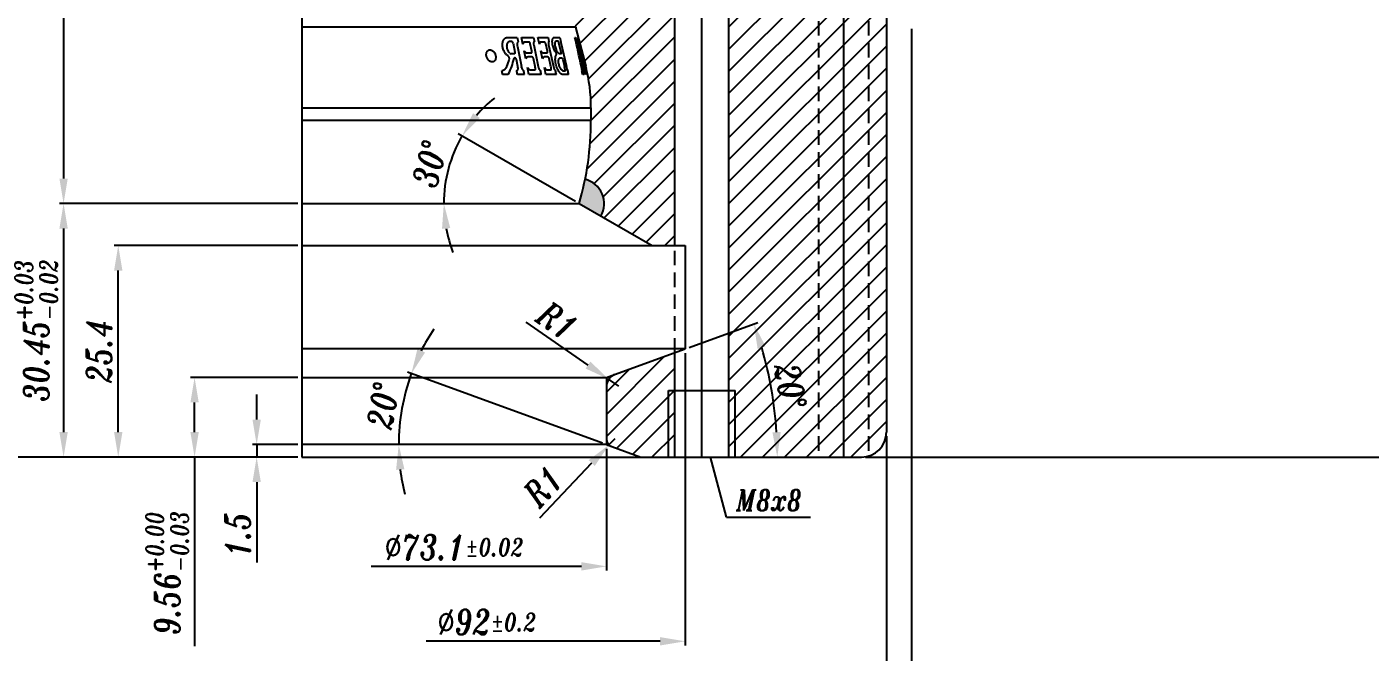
# Model space of a CAD drawing. Extents: x 5 to 829, y 5 to 582.
# Drawn here: x 85.8 to 247, y 202.1 to 277.2 of the extents above; entities that cross this region are included whole.
import ezdxf

# ---------------------------------------------------------------- set-up
doc = ezdxf.new("R2010")
doc.units = 0
doc.header["$LTSCALE"] = 7
doc.header["$MEASUREMENT"] = 0
doc.linetypes.add('CENTERX2', pattern=[20.32, 12.7, -2.54, 2.54, -2.54])
doc.linetypes.add('HIDDEN', pattern=[0.375, 0.25, -0.125])
doc.layers.get('DEFPOINTS').update_dxf_attribs({"linetype": 'CONTINUOUS', "lineweight": 15})
for name, color, linetype in [('CENTERLINE', 4, 'CENTERX2'), ('DETAIL', 3, 'CONTINUOUS'), ('DIMENSIONS', 2, 'CONTINUOUS'), ('HATCH', 3, 'CONTINUOUS'), ('HIDDEN', 3, 'HIDDEN')]:
    doc.layers.add(name, color=color, linetype=linetype)
doc.layers.add('OUTLINE', color=7, linetype='CONTINUOUS', lineweight=25)
doc.styles.add('ITALICT', font='ITALICT.shx', dxfattribs={"width": 0.8, "height": 3})
doc.dimstyles.get("Standard").update_dxf_attribs({"dimtxt": 3, "dimasz": 3, "dimexe": 0.5, "dimexo": 0.5, "dimgap": 0.8, "dimtad": 1, "dimdsep": 46, "dimtxsty": 'ITALICT', "dimcen": 0.09, "dimazin": 2, "dimtfac": 1, "dimtmove": 0, "dimatfit": 3, "dimfxl": 1, "dimtolj": 1, "dimtzin": 0, "dimarcsym": 0})
pattern_1 = [(45, (39.085, 223.1485), (-1.325825, 1.325825), [])]

# ---------------------------------------------------------------- blocks, each defined once
blk = doc.blocks.new('*D29')
at = {"layer": 'DEFPOINTS', "color": 0}
for p in [(113.77, 502.62), (90.22, 256.02), (118.81, 256.02)]:
    blk.add_point(p, dxfattribs=at)
at = {"layer": 'DIMENSIONS', "color": 0, "lineweight": -2}
for p, q in [((113.27, 502.62), (89.72, 502.62)), ((90.22, 499.62), (90.22, 259.02)), ((118.31, 256.02), (89.72, 256.02))]:
    blk.add_line(p, q, dxfattribs=at)
at = {"layer": 'DIMENSIONS', "color": 0}
for points in [[(90.72, 499.62), (89.72, 499.62), (90.22, 502.62)], [(89.72, 259.02), (90.72, 259.02), (90.22, 256.02)]]:
    blk.add_solid(points, dxfattribs=at)
at = {"layer": 'DIMENSIONS', "color": 0, "insert": (87.92, 379.32), "char_height": 3, "attachment_point": 5, "rotation": 90, "style": 'ITALICT'}
blk.add_mtext('\\A1;246.6{}{\\H0.71x;\\C3;%%p0.05}', dxfattribs=at)
blk = doc.blocks.new('*D30')
at = {"layer": 'DEFPOINTS', "color": 0}
for p in [(118.81, 256.02), (90.22, 225.57), (118.81, 225.57)]:
    blk.add_point(p, dxfattribs=at)
at = {"layer": 'DIMENSIONS', "color": 0, "lineweight": -2}
for p, q in [((118.31, 256.02), (89.72, 256.02)), ((90.22, 253.02), (90.22, 228.57)), ((118.31, 225.57), (89.72, 225.57))]:
    blk.add_line(p, q, dxfattribs=at)
at = {"layer": 'DIMENSIONS', "color": 0}
for points in [[(90.72, 253.02), (89.72, 253.02), (90.22, 256.02)], [(89.72, 228.57), (90.72, 228.57), (90.22, 225.57)]]:
    blk.add_solid(points, dxfattribs=at)
at = {"layer": 'DIMENSIONS', "color": 0, "insert": (86.94, 240.79), "char_height": 3, "attachment_point": 5, "rotation": 90, "style": 'ITALICT'}
blk.add_mtext('\\A1;30.45{}{\\H0.71x;\\C3;\\S+0.03^ -0.02;}', dxfattribs=at)
blk = doc.blocks.new('*D33')
at = {"layer": 'DEFPOINTS', "color": 0}
for p in [(118.81, 227.07), (113.39, 225.57), (118.81, 225.57)]:
    blk.add_point(p, dxfattribs=at)
at = {"layer": 'DIMENSIONS', "color": 0, "lineweight": -2}
for p, q in [((113.39, 230.07), (113.39, 233.07)), ((118.31, 227.07), (112.89, 227.07)), ((113.39, 227.07), (113.39, 225.57)), ((118.31, 225.57), (112.89, 225.57)), ((113.39, 222.57), (113.39, 212.93))]:
    blk.add_line(p, q, dxfattribs=at)
at = {"layer": 'DIMENSIONS', "color": 0}
for points in [[(112.89, 230.07), (113.89, 230.07), (113.39, 227.07)], [(113.89, 222.57), (112.89, 222.57), (113.39, 225.57)]]:
    blk.add_solid(points, dxfattribs=at)
at = {"layer": 'DIMENSIONS', "color": 0, "insert": (111.09, 216.25), "char_height": 3, "attachment_point": 5, "rotation": 90, "style": 'ITALICT'}
blk.add_mtext('\\A1;1.5', dxfattribs=at)
blk = doc.blocks.new('*D34')
at = {"layer": 'DEFPOINTS', "color": 0}
for p in [(105.94, 235.13), (118.81, 235.13), (118.81, 225.57)]:
    blk.add_point(p, dxfattribs=at)
at = {"layer": 'DIMENSIONS', "color": 0, "lineweight": -2}
for p, q in [((118.31, 235.13), (105.44, 235.13)), ((105.94, 228.57), (105.94, 232.13)), ((118.31, 225.57), (105.44, 225.57)), ((105.94, 225.57), (105.94, 202.85))]:
    blk.add_line(p, q, dxfattribs=at)
at = {"layer": 'DIMENSIONS', "color": 0}
for points in [[(106.44, 232.13), (105.44, 232.13), (105.94, 235.13)], [(105.44, 228.57), (106.44, 228.57), (105.94, 225.57)]]:
    blk.add_solid(points, dxfattribs=at)
at = {"layer": 'DIMENSIONS', "color": 0, "insert": (102.65, 211.64), "char_height": 3, "attachment_point": 5, "rotation": 90, "style": 'ITALICT'}
blk.add_mtext('\\A1;9.56{}{\\H0.71x;\\C3;\\S+0.00^ -0.03;}', dxfattribs=at)
blk = doc.blocks.new('*D35')
at = {"layer": 'DEFPOINTS', "color": 0}
for p in [(96.78, 250.97), (118.81, 250.97), (118.81, 225.57)]:
    blk.add_point(p, dxfattribs=at)
at = {"layer": 'DIMENSIONS', "color": 0, "lineweight": -2}
for p, q in [((118.31, 250.97), (96.28, 250.97)), ((96.78, 228.57), (96.78, 247.97)), ((118.31, 225.57), (96.28, 225.57))]:
    blk.add_line(p, q, dxfattribs=at)
at = {"layer": 'DIMENSIONS', "color": 0}
for points in [[(97.28, 247.97), (96.28, 247.97), (96.78, 250.97)], [(96.28, 228.57), (97.28, 228.57), (96.78, 225.57)]]:
    blk.add_solid(points, dxfattribs=at)
at = {"layer": 'DIMENSIONS', "color": 0, "insert": (94.48, 238.27), "char_height": 3, "attachment_point": 5, "rotation": 90, "style": 'ITALICT'}
blk.add_mtext('\\A1;25.4', dxfattribs=at)
blk = doc.blocks.new('*D43')
at = {"layer": 'DEFPOINTS', "color": 0}
for p in [(90.22, 502.62), (80.62, 225.57), (118.81, 225.57)]:
    blk.add_point(p, dxfattribs=at)
at = {"layer": 'DIMENSIONS', "color": 0, "lineweight": -2}
for p, q in [((89.72, 502.62), (80.12, 502.62)), ((80.62, 499.62), (80.62, 228.57)), ((118.31, 225.57), (80.12, 225.57))]:
    blk.add_line(p, q, dxfattribs=at)
at = {"layer": 'DIMENSIONS', "color": 0}
for points in [[(81.12, 499.62), (80.12, 499.62), (80.62, 502.62)], [(80.12, 228.57), (81.12, 228.57), (80.62, 225.57)]]:
    blk.add_solid(points, dxfattribs=at)
at = {"layer": 'DIMENSIONS', "color": 0, "insert": (77.33, 364.09), "char_height": 3, "attachment_point": 5, "rotation": 90, "style": 'ITALICT'}
blk.add_mtext('\\A1;277.05{}{\\H0.71x;\\C3;\\S+0.08^ -0.07;}', dxfattribs=at)
blk = doc.blocks.new('*D44')
at = {"layer": 'DEFPOINTS', "color": 0}
for p in [(155.62, 234.93), (156.86, 234.08)]:
    blk.add_point(p, dxfattribs=at)
at = {"layer": 'DIMENSIONS', "color": 0, "lineweight": -2}
for p, q in [((145.68, 241.76), (153.15, 236.63)), ((156.86, 234.08), (155.62, 234.93))]:
    blk.add_line(p, q, dxfattribs=at)
at = {"layer": 'DIMENSIONS', "color": 0}
blk.add_solid([(152.87, 236.21), (153.44, 237.04), (155.62, 234.93)], dxfattribs=at)
at = {"layer": 'DIMENSIONS', "color": 0, "insert": (149.48, 241.94), "char_height": 3, "attachment_point": 5, "rotation": 325.498, "style": 'ITALICT'}
blk.add_mtext('\\A1;R1', dxfattribs=at)
blk = doc.blocks.new('*D49')
at = {"layer": 'DEFPOINTS', "color": 0}
for p in [(164.81, 238.57), (118.81, 225.57), (118.81, 203.45)]:
    blk.add_point(p, dxfattribs=at)
at = {"layer": 'DIMENSIONS', "color": 0, "lineweight": -2}
for p, q in [((164.81, 238.07), (164.81, 202.95)), ((161.81, 203.45), (133.74, 203.45))]:
    blk.add_line(p, q, dxfattribs=at)
at = {"layer": 'DIMENSIONS', "color": 0}
blk.add_solid([(161.81, 202.95), (161.81, 203.95), (164.81, 203.45)], dxfattribs=at)
at = {"layer": 'DIMENSIONS', "color": 0, "insert": (141.03, 205.75), "char_height": 3, "attachment_point": 5, "style": 'ITALICT'}
blk.add_mtext('\\A1;%%c92{}{\\H0.71x;\\C3;%%p0.2}', dxfattribs=at)
blk = doc.blocks.new('*D50')
at = {"layer": 'DEFPOINTS', "color": 0}
for p in [(155.36, 227.07), (118.81, 225.57), (118.81, 212.45)]:
    blk.add_point(p, dxfattribs=at)
at = {"layer": 'DIMENSIONS', "color": 0, "lineweight": -2}
for p, q in [((155.36, 226.57), (155.36, 211.95)), ((152.36, 212.45), (127.12, 212.45))]:
    blk.add_line(p, q, dxfattribs=at)
at = {"layer": 'DIMENSIONS', "color": 0}
blk.add_solid([(152.36, 211.95), (152.36, 212.95), (155.36, 212.45)], dxfattribs=at)
at = {"layer": 'DIMENSIONS', "color": 0, "insert": (137.09, 214.75), "char_height": 3, "attachment_point": 5, "style": 'ITALICT'}
blk.add_mtext('\\A1;%%c73.1{}{\\H0.71x;\\C3;%%p0.02}', dxfattribs=at)
blk = doc.blocks.new('*D54')
at = {"layer": 'DEFPOINTS', "color": 0}
for p in [(188.96, 228.57), (118.81, 225.57), (118.81, 194.45)]:
    blk.add_point(p, dxfattribs=at)
at = {"layer": 'DIMENSIONS', "color": 0, "lineweight": -2}
for p, q in [((188.96, 228.07), (188.96, 193.95)), ((185.96, 194.45), (140.68, 194.45))]:
    blk.add_line(p, q, dxfattribs=at)
at = {"layer": 'DIMENSIONS', "color": 0}
blk.add_solid([(185.96, 193.95), (185.96, 194.95), (188.96, 194.45)], dxfattribs=at)
at = {"layer": 'DIMENSIONS', "color": 0, "insert": (153.89, 196.75), "char_height": 3, "attachment_point": 5, "style": 'ITALICT'}
blk.add_mtext('\\A1;140.3 RAVNO', dxfattribs=at)
blk = doc.blocks.new('*D55')
at = {"layer": 'DEFPOINTS', "color": 0}
for p in [(191.96, 277.52), (118.81, 225.57), (118.81, 185.45)]:
    blk.add_point(p, dxfattribs=at)
at = {"layer": 'DIMENSIONS', "color": 0, "lineweight": -2}
for p, q in [((191.96, 277.02), (191.96, 184.95)), ((188.96, 185.45), (142.18, 185.45))]:
    blk.add_line(p, q, dxfattribs=at)
at = {"layer": 'DIMENSIONS', "color": 0}
blk.add_solid([(188.96, 184.95), (188.96, 185.95), (191.96, 185.45)], dxfattribs=at)
at = {"layer": 'DIMENSIONS', "color": 0, "insert": (155.39, 187.75), "char_height": 3, "attachment_point": 5, "style": 'ITALICT'}
blk.add_mtext('\\A1;146.3 RAVNO', dxfattribs=at)
blk = doc.blocks.new('*D60')
at = {"layer": 'DEFPOINTS', "color": 0}
for p in [(131.11, 232.81), (118.81, 227.07), (155.36, 227.07), (155.36, 227.07), (159.48, 225.57)]:
    blk.add_point(p, dxfattribs=at)
at = {"layer": 'DIMENSIONS', "color": 0, "lineweight": -2}
blk.add_line((154.89, 227.24), (131.48, 235.76), dxfattribs=at)
for start, end in [(146.1957, 153.0978), (160, 180), (186.9022, 193.8043)]:
    blk.add_arc((155.36, 227.07), 24.92, start, end, dxfattribs=at)
at = {"layer": 'DIMENSIONS', "color": 0}
for points in [[(132.68, 238.54), (133.6, 238.14), (131.95, 235.59)], [(131.12, 224.1), (130.12, 224.04), (130.44, 227.07)]]:
    blk.add_solid(points, dxfattribs=at)
at = {"layer": 'DIMENSIONS', "color": 0, "insert": (128.56, 231.79), "char_height": 3, "attachment_point": 5, "rotation": 80, "style": 'ITALICT'}
blk.add_mtext('\\A1;20%%d', dxfattribs=at)
blk = doc.blocks.new('*D70')
at = {"layer": 'DEFPOINTS', "color": 0}
for p in [(164.81, 238.57), (156.35, 235.49), (175.56, 231), (118.81, 225.57), (185.96, 225.57)]:
    blk.add_point(p, dxfattribs=at)
at = {"layer": 'DIMENSIONS', "color": 0, "lineweight": -2}
blk.add_line((165.28, 238.74), (173.52, 241.74), dxfattribs=at)
blk.add_arc((129.1, 225.57), 46.78, 3.6752, 16.3248, dxfattribs=at)
at = {"layer": 'DIMENSIONS', "color": 0}
for points in [[(174.46, 238.87), (173.51, 238.56), (173.05, 241.57)], [(175.28, 228.55), (176.28, 228.58), (175.87, 225.57)]]:
    blk.add_solid(points, dxfattribs=at)
at = {"layer": 'DIMENSIONS', "color": 0, "insert": (177.43, 234.09), "char_height": 3, "attachment_point": 5, "rotation": 280, "style": 'ITALICT'}
blk.add_mtext('\\A1;20%%d', dxfattribs=at)
blk = doc.blocks.new('*D71')
at = {"layer": 'DEFPOINTS', "color": 0}
for p in [(156.36, 227.77), (155.67, 227.04)]:
    blk.add_point(p, dxfattribs=at)
at = {"layer": 'DIMENSIONS', "color": 0, "lineweight": -2}
for p, q in [((156.36, 227.77), (155.67, 227.04)), ((147.36, 218.29), (153.61, 224.87))]:
    blk.add_line(p, q, dxfattribs=at)
at = {"layer": 'DIMENSIONS', "color": 0}
blk.add_solid([(153.97, 224.52), (153.24, 225.21), (155.67, 227.04)], dxfattribs=at)
at = {"layer": 'DIMENSIONS', "color": 0, "insert": (147.78, 222.07), "char_height": 3, "attachment_point": 5, "rotation": 46.4913, "style": 'ITALICT'}
blk.add_mtext('\\A1;R1', dxfattribs=at)
blk = doc.blocks.new('*D4')
at = {"layer": 'DEFPOINTS', "color": 0}
for p in [(136.83, 261.57), (119.84, 256.02), (152.09, 256.02), (152.09, 256.02), (160.83, 250.97)]:
    blk.add_point(p, dxfattribs=at)
at = {"layer": 'DIMENSIONS', "color": 0, "lineweight": -2}
blk.add_line((151.65, 256.27), (137.59, 264.38), dxfattribs=at)
for start, end in [(128.7963, 139.3981), (150, 180), (190.6018, 201.2037)]:
    blk.add_arc((152.09, 256.02), 16.24, start, end, dxfattribs=at)
at = {"layer": 'DIMENSIONS', "color": 0}
for points in [[(139.35, 266.87), (140.17, 266.29), (138.03, 264.13)], [(136.62, 253.08), (135.63, 252.98), (135.85, 256.02)]]:
    blk.add_solid(points, dxfattribs=at)
at = {"layer": 'DIMENSIONS', "color": 0, "insert": (134.18, 260.81), "char_height": 3, "attachment_point": 5, "rotation": 75, "style": 'ITALICT'}
blk.add_mtext('\\A1;30%%d', dxfattribs=at)
blk = doc.blocks.new('*D74')
at = {"layer": 'DEFPOINTS', "color": 0}
for p in [(145.81, 502.62), (166.81, 502.62), (161.32, 485.7), (166.81, 418.39), (166.81, 225.57)]:
    blk.add_point(p, dxfattribs=at)
at = {"layer": 'DIMENSIONS', "color": 0, "lineweight": -2}
blk.add_arc((166.81, 418.39), 67.53, 92.5455, 101.4545, dxfattribs=at)
at = {"layer": 'DIMENSIONS', "color": 0}
for points in [[(163.82, 485.36), (163.8, 486.36), (166.81, 485.92)], [(153.29, 485.07), (153.51, 484.09), (150.47, 483.92)]]:
    blk.add_solid(points, dxfattribs=at)
at = {"layer": 'DIMENSIONS', "color": 0, "insert": (158.3, 487.7), "char_height": 3, "attachment_point": 5, "rotation": 7, "style": 'ITALICT'}
blk.add_mtext('\\A1;14%%d', dxfattribs=at)
blk = doc.blocks.new('*D98')
at = {"layer": 'DEFPOINTS', "color": 0}
for p in [(186.81, 427.57), (251.39, 427.57), (185.96, 225.57)]:
    blk.add_point(p, dxfattribs=at)
at = {"layer": 'DIMENSIONS', "color": 0, "lineweight": -2}
for p, q in [((187.31, 427.57), (251.89, 427.57)), ((251.39, 228.57), (251.39, 424.57)), ((186.46, 225.57), (251.89, 225.57))]:
    blk.add_line(p, q, dxfattribs=at)
at = {"layer": 'DIMENSIONS', "color": 0}
for points in [[(251.89, 424.57), (250.89, 424.57), (251.39, 427.57)], [(250.89, 228.57), (251.89, 228.57), (251.39, 225.57)]]:
    blk.add_solid(points, dxfattribs=at)
at = {"layer": 'DIMENSIONS', "color": 0, "insert": (249.09, 329.4), "char_height": 3, "attachment_point": 5, "rotation": 90, "style": 'ITALICT'}
blk.add_mtext('\\A1;202', dxfattribs=at)

msp = doc.modelspace()

# ---------------------------------------------------------------- hatches: boundary and pattern name
at = {"layer": 'DIMENSIONS'}
h = msp.add_hatch(color=256, dxfattribs=at)
h.dxf.hatch_style = 1
h.paths.add_polyline_path([(154.684, 254.5168, 0.49956957), (152.8025, 258.93, -0.02095879), (152.0859, 256.0168)])
at = {"layer": 'HATCH'}
h = msp.add_hatch(dxfattribs=at)
h.set_pattern_fill('ANSI31', color=256, scale=15)
h.set_pattern_definition(pattern_1)
h.paths.add_polyline_path([(163.5609, 417.9913), (161.3346, 426.9205), (151.0146, 418.3432, -0.16598704), (153.3109, 411.6168), (153.3109, 410.1168, -0.06127501), (151.6712, 396.7872, 0.04478765), (150.8409, 391.4828, 0.16291627), (151.1154, 390.4391, -0.25152532), (151.2393, 389.0252), (150.9987, 388.4645, 0.10337796), (150.8609, 387.7828), (151.5609, 282.0428, 0.13058072), (151.9081, 280.7699, -0.25900017), (151.936, 279.3139, 0.18712197), (151.6811, 277.1594), (152.8799, 272.5011, -0.06305061), (153.5109, 267.5168), (153.5109, 266.0168, -0.04985905), (152.8025, 258.93, -0.49956957), (154.684, 254.5168), (160.8328, 250.9668), (163.5609, 250.9668)])
h.paths.add_polyline_path([(157.179, 443.5878), (138.9642, 441.2696), (139.8109, 434.6168, 0.16174451), (144.1742, 425.5215), (150.2231, 419.2586, -0.01160509), (150.5692, 418.8832), (161.1466, 427.6744)])
h.paths.add_polyline_path([(151.5308, 466.2415), (136.0369, 464.2696), (138.8758, 441.964), (157.0085, 444.2718)])
h.paths.add_polyline_path([(145.8826, 488.8952), (133.1096, 487.2696), (135.9485, 464.964), (151.3603, 466.9255)])
h.paths.add_polyline_path([(141.6885, 502.6168), (134.6361, 502.6168, -0.44500401), (131.5679, 499.3835), (133.0213, 487.964), (145.7121, 489.5792), (144.5928, 494.0682), (143.8651, 493.8867)])
h.paths.add_polyline_path([(163.5609, 494.6168), (162.8109, 494.6168), (162.8109, 502.6168), (150.3109, 502.6168), (150.0087, 502.3146), (151.6275, 495.8221), (150.8997, 495.6407), (163.5609, 444.8595)])
h.paths.add_polyline_path([(163.5609, 502.6168), (162.8109, 502.6168), (162.8109, 494.6168), (163.5609, 494.6168)], flags=17)
h.paths.add_polyline_path([(150.0087, 502.3146), (149.39, 501.6959), (150.8997, 495.6407), (151.6275, 495.8221)])
h.paths.add_polyline_path([(142.4614, 502.6168), (141.6885, 502.6168), (143.8651, 493.8867), (144.5928, 494.0682)], flags=17)
h.paths.add_polyline_path([(142.3888, 481.3235), (144.6594, 472.2166), (149.0257, 473.3052), (146.7551, 482.4122)], flags=24)
h.paths.add_polyline_path([(138.3808, 455.1787), (147.4877, 457.4493), (146.3991, 461.8156), (137.2922, 459.545)], flags=24)
h.paths.add_polyline_path([(155.278, 485.0642), (161.8714, 485.8738), (161.3229, 490.3402), (154.7296, 489.5307)], flags=24)
h.paths.add_polyline_path([(162.118, 316.3862), (171.5038, 316.3862), (171.5038, 320.8862), (162.118, 320.8862)], flags=9)
h = msp.add_hatch(dxfattribs=at)
h.set_pattern_fill('ANSI31', color=256, scale=15)
h.set_pattern_definition(pattern_1)
h.paths.add_polyline_path([(183.8109, 429.2988), (183.7609, 502.6168), (170.8109, 502.6168), (170.8109, 494.6168), (170.0609, 494.6168), (170.0609, 233.5668), (170.8109, 233.5668), (170.8109, 225.5668), (183.8109, 225.5668), (183.8109, 343.9168), (174.9609, 343.9168), (174.9609, 344.6668), (173.9609, 344.6668), (172.0845, 347.9168), (173.9609, 351.1668), (174.9609, 351.1668), (174.9609, 351.9168), (183.8109, 351.9168)])
h.paths.add_polyline_path([(188.9609, 343.9168), (183.8109, 343.9168), (183.8109, 225.5668), (185.9609, 225.5668, 0.41421356), (188.9609, 228.5668)])
h.paths.add_polyline_path([(194.8109, 407.8668), (183.8109, 418.8668), (183.8109, 351.9168), (188.9609, 351.9168), (188.9609, 357.5168), (194.8109, 357.5168)])
h.paths.add_polyline_path([(162.8109, 233.5668), (163.5609, 233.5668), (163.5609, 238.1113), (156.3479, 235.486, 0.31529879), (155.3609, 234.0765), (155.3609, 227.767, 0.31529879), (156.0189, 226.8273), (159.4821, 225.5668), (162.8109, 225.5668)])
h.paths.add_polyline_path([(163.5609, 233.5668), (162.8109, 233.5668), (162.8109, 225.5668), (163.5609, 225.5668)])
h.paths.add_polyline_path([(170.8109, 233.5668), (170.0609, 233.5668), (170.0609, 225.5668), (170.8109, 225.5668)], flags=17)
h.paths.add_polyline_path([(188.9609, 344.6668), (183.8109, 344.6668), (183.8109, 343.9168), (188.9609, 343.9168)])
h.paths.add_polyline_path([(183.8109, 344.6668), (174.9609, 344.6668), (174.9609, 343.9168), (183.8109, 343.9168)], flags=17)
h.paths.add_polyline_path([(183.8109, 351.9168), (174.9609, 351.9168), (174.9609, 351.1668), (183.8109, 351.1668)], flags=17)
h.paths.add_polyline_path([(188.9609, 351.9168), (183.8109, 351.9168), (183.8109, 351.1668), (188.9609, 351.1668)])
h.paths.add_polyline_path([(170.8109, 502.6168), (170.0609, 502.6168), (170.0609, 494.6168), (170.8109, 494.6168)], flags=17)
h.paths.add_polyline_path([(171.902, 392.1928), (182.3162, 392.1928), (182.3162, 396.6928), (171.902, 396.6928)], flags=24)
h.paths.add_polyline_path([(179.3823, 335.7263), (184.5395, 335.7263), (184.5395, 340.2263), (179.3823, 340.2263)], flags=9)
h.paths.add_polyline_path([(178.8252, 326.7263), (184.0966, 326.7263), (184.0966, 331.2263), (178.8252, 331.2263)], flags=9)
h.paths.add_polyline_path([(162.118, 316.3862), (171.5038, 316.3862), (171.5038, 320.8862), (162.118, 320.8862)], flags=9)
h.paths.add_polyline_path([(174.5754, 237.307), (175.848, 230.0898), (180.2796, 230.8712), (179.007, 238.0884)], flags=24)

# ---------------------------------------------------------------- linework, layer by layer
at = {"layer": 'CENTERLINE'}
for p, q in [((166.8109, 225.5668), (166.8109, 502.6168)), ((183.8109, 429.2988), (183.8109, 225.5668))]:
    msp.add_line(p, q, dxfattribs=at)
at = {"layer": 'DETAIL'}
for p, q in [((118.8109, 277.2428), (151.6609, 277.2428)), ((118.8109, 267.5168), (153.5109, 267.5168)), ((118.8109, 266.0168), (153.5109, 266.0168))]:
    msp.add_line(p, q, dxfattribs=at)
at = {"layer": 'DIMENSIONS'}
for p, q in [((162.8109, 225.5668), (162.8109, 233.5668)), ((170.8109, 225.5668), (170.8109, 233.5668)), ((169.761, 218.3562), (167.8634, 225.5668)), ((169.761, 218.3562), (179.8595, 218.3562))]:
    msp.add_line(p, q, dxfattribs=at)
msp.add_arc((152.0859, 256.0168), 3, 329.99998, 76.181254, dxfattribs=at)
at = {"layer": 'HIDDEN'}
for p, q in [((180.8109, 427.5668), (180.8109, 225.5668)), ((186.8109, 427.5668), (186.8109, 225.6897)), ((163.5609, 238.1113), (163.5609, 250.9668)), ((155.3609, 235.1268), (156.3479, 235.486)), ((155.3609, 235.1268), (155.3609, 234.0765)), ((155.3609, 227.767), (155.3609, 227.0668)), ((155.3609, 227.0668), (156.0189, 226.8273))]:
    msp.add_line(p, q, dxfattribs=at)
at = {"layer": 'OUTLINE'}
for p, q in [((118.8109, 502.6168), (118.8109, 225.5668)), ((170.0609, 225.5668), (170.0609, 502.6168)), ((163.5609, 250.9668), (163.5609, 417.9913)), ((188.9609, 357.5168), (188.9609, 228.5668)), ((143.5224, 275.9823), (144.6543, 275.9823)), ((144.6543, 275.9823), (144.7512, 275.498)), ((145.1702, 275.979), (145.1695, 275.9823)), ((145.1695, 275.9823), (146.6095, 275.9823)), ((145.3383, 275.1558), (145.1702, 275.979)), ((146.6095, 275.9823), (146.7138, 275.498)), ((147.1417, 275.979), (147.141, 275.9823)), ((147.141, 275.9823), (148.3586, 275.9823)), ((147.3223, 275.1558), (147.1417, 275.979)), ((148.3586, 275.9823), (148.4695, 275.498)), ((149.1175, 275.9802), (149.7827, 275.9813)), ((149.7827, 275.9813), (149.8986, 275.498)), ((151.5814, 275.9823), (151.6402, 275.9823)), ((151.7081, 277.0482), (152.8782, 272.5077)), ((151.9365, 275.9823), (151.9555, 275.9823)), ((151.9555, 275.9823), (152.87, 272.4946)), ((144.17, 275.2803), (144.3802, 274.2043)), ((144.6779, 274.8791), (145.1516, 272.4946)), ((145.6998, 273.3852), (145.502, 274.3537)), ((146.0761, 275.4119), (145.5546, 275.4119)), ((145.8617, 274.1116), (146.3496, 274.1116)), ((146.4229, 274.3053), (146.2301, 275.2182)), ((146.6341, 275.0792), (147.1852, 272.4946)), ((147.9386, 275.4119), (147.4958, 275.4119)), ((147.7108, 273.3852), (147.4983, 274.3537)), ((147.8166, 274.1116), (148.2307, 274.1116)), ((148.2834, 274.3053), (148.0777, 275.2182)), ((148.4236, 275.0792), (149.0106, 272.4946)), ((149.3761, 275.574), (149.5058, 275.574)), ((149.6275, 275.3802), (149.9106, 274.189)), ((149.8789, 275.3578), (150.5646, 272.4946)), ((152.0219, 274.4719), (152.4654, 272.4946)), ((152.8454, 272.4946), (152.3135, 274.5041)), ((143.391, 272.4463), (143.4109, 272.4946)), ((144.2879, 274.0106), (143.888, 274.0106)), ((144.7143, 272.4946), (144.5531, 273.3192)), ((146.4518, 273.6256), (145.9574, 273.6256)), ((146.8052, 272.4946), (146.6073, 273.4319)), ((147.1852, 272.4946), (147.2224, 272.3169)), ((148.3399, 273.6256), (147.9202, 273.6256)), ((148.6915, 272.4946), (148.4803, 273.4319)), ((149.0106, 272.4946), (149.0502, 272.3169)), ((149.7807, 272.4031), (149.7414, 272.4946)), ((149.88, 273.9952), (149.7928, 273.9952)), ((149.8018, 273.511), (149.9948, 273.511)), ((150.1177, 273.3173), (150.3132, 272.4946)), ((152.4192, 272.1689), (152.3512, 272.4946)), ((152.4654, 272.4946), (152.5244, 272.2199)), ((152.9095, 272.2455), (152.8454, 272.4946)), ((152.87, 272.4946), (152.9334, 272.2453)), ((143.5252, 271.5213), (142.8982, 271.5213)), ((145.5273, 271.5213), (144.6754, 271.5213)), ((147.5485, 271.5213), (146.0599, 271.5213)), ((146.2742, 272.078), (146.7733, 272.078)), ((149.3567, 271.5213), (148.0979, 271.5213)), ((148.2597, 272.078), (148.6834, 272.078)), ((150.8286, 271.5213), (150.1143, 271.5213)), ((150.3622, 271.9266), (150.2231, 271.9266)), ((152.7039, 271.5213), (152.5172, 271.5213)), ((153.1006, 271.5213), (153.0634, 271.5213)), ((153.5109, 267.5168), (153.5109, 266.0168)), ((118.8109, 256.0168), (152.0859, 256.0168)), ((152.0859, 256.0168), (160.8328, 250.9668)), ((118.8109, 250.9668), (164.8109, 250.9668)), ((164.8109, 250.9668), (164.8109, 238.5663)), ((164.8109, 238.5663), (118.8109, 238.5663)), ((156.3479, 235.486), (164.8109, 238.5663)), ((163.5609, 225.5668), (163.5609, 238.1113)), ((118.8109, 235.1268), (155.3609, 235.1268)), ((155.3609, 234.0765), (155.3609, 227.767)), ((162.8109, 233.5668), (170.8109, 233.5668)), ((155.3609, 227.0668), (118.8109, 227.0668)), ((156.0189, 226.8273), (159.4821, 225.5668)), ((118.8109, 225.5668), (185.9609, 225.5668))]:
    msp.add_line(p, q, dxfattribs=at)
for points in [[(143.5543, 273.7451), (143.4865, 273.7948), (143.421, 273.8506), (143.3581, 273.912), (143.2981, 273.9786), (143.2415, 274.0497), (143.2082, 274.0958), (143.1762, 274.1434), (143.1452, 274.1933), (143.1157, 274.2446), (143.0622, 274.3494), (143.0155, 274.458), (142.979, 274.5594), (142.9487, 274.6626), (142.9246, 274.7671), (142.907, 274.8721), (142.896, 274.977), (142.8918, 275.081), (142.8944, 275.1834), (142.9041, 275.2834), (142.921, 275.3802), (142.9434, 275.468), (142.9722, 275.5514), (142.9893, 275.592), (143.008, 275.6311), (143.0274, 275.6673), (143.0484, 275.702), (143.0855, 275.755), (143.1263, 275.8033), (143.1704, 275.8465), (143.2177, 275.8842), (143.268, 275.9161), (143.3157, 275.9398), (143.3653, 275.9583), (143.4165, 275.9716), (143.469, 275.9797), (143.5224, 275.9823)], [(149.2766, 274.2035), (149.2321, 274.2629), (149.1892, 274.3277), (149.148, 274.3971), (149.1186, 274.4519), (149.0904, 274.5088), (149.0381, 274.6277), (148.9917, 274.752), (148.9521, 274.8799), (148.9186, 275.0134), (148.9049, 275.0802), (148.8932, 275.1468), (148.8797, 275.2458), (148.8711, 275.3428), (148.8676, 275.4371), (148.8695, 275.5276), (148.8769, 275.6142), (148.89, 275.695), (148.8987, 275.7327), (148.909, 275.7685), (148.927, 275.8179), (148.9483, 275.8618), (148.9727, 275.8995), (149.0001, 275.9306), (149.0267, 275.952), (149.0553, 275.9676), (149.0857, 275.9771), (149.1175, 275.9802)], [(140.9609, 273.7547), (140.9505, 273.839), (140.9482, 273.8809), (140.9479, 273.9227), (140.9496, 273.964), (140.9533, 274.0048), (140.959, 274.045), (140.9667, 274.0843), (140.9833, 274.145), (141.005, 274.2026), (141.0319, 274.2563), (141.0636, 274.3057), (141.0999, 274.3499), (141.1208, 274.3709), (141.1427, 274.3903), (141.1737, 274.4135), (141.2064, 274.4334), (141.2408, 274.45), (141.2809, 274.4645), (141.3225, 274.4745), (141.3653, 274.48), (141.4088, 274.4809), (141.4387, 274.4789), (141.4687, 274.4749), (141.5285, 274.4607), (141.5877, 274.4389), (141.6455, 274.4097), (141.7015, 274.3737), (141.755, 274.3316), (141.7845, 274.3047), (141.813, 274.2761), (141.8665, 274.2142), (141.9152, 274.1465), (141.9584, 274.0741), (141.9959, 273.9979), (142.0273, 273.9186), (142.0522, 273.8373), (142.0703, 273.7547)], [(143.7522, 274.0803), (143.6944, 274.1478), (143.6411, 274.2214), (143.593, 274.3002), (143.5503, 274.3833), (143.5136, 274.4699), (143.4829, 274.559), (143.4589, 274.6498), (143.4416, 274.7414), (143.4312, 274.8329), (143.428, 274.9234), (143.4323, 275.012), (143.4372, 275.0552), (143.4441, 275.0976), (143.459, 275.1632), (143.4788, 275.2254), (143.5034, 275.2837), (143.5328, 275.3375), (143.5667, 275.386), (143.604, 275.4276), (143.6452, 275.4631)], [(143.6452, 275.4631), (143.6663, 275.4777), (143.6884, 275.4906), (143.719, 275.5048), (143.7508, 275.5156), (143.7836, 275.5229), (143.8087, 275.526), (143.8343, 275.5271), (143.8863, 275.5235), (143.9257, 275.5155), (143.9654, 275.5033), (144.0048, 275.4869), (144.034, 275.4721), (144.0627, 275.4551)], [(144.3802, 274.2043), (144.3852, 274.1645), (144.3844, 274.1259), (144.3775, 274.0899), (144.3687, 274.067), (144.3568, 274.047), (144.3421, 274.0309), (144.3258, 274.0198), (144.3074, 274.0129), (144.2879, 274.0106)], [(144.7512, 275.498), (144.7265, 275.4542), (144.7064, 275.4089), (144.6895, 275.3606), (144.6761, 275.3096), (144.6681, 275.2698), (144.662, 275.2288), (144.6553, 275.1442), (144.6559, 275.057), (144.6635, 274.9683), (144.6779, 274.8791)], [(145.5546, 275.4119), (145.5233, 275.4092), (145.4933, 275.4009), (145.465, 275.3874), (145.4366, 275.3666), (145.4111, 275.34), (145.3888, 275.3081), (145.3701, 275.2715), (145.3601, 275.2462), (145.3516, 275.2193), (145.344, 275.1882), (145.3383, 275.1558)], [(145.502, 274.3537), (145.5269, 274.3198), (145.5531, 274.2878), (145.5784, 274.2598), (145.6046, 274.2337), (145.654, 274.1918), (145.6794, 274.1738), (145.7052, 274.1578), (145.7445, 274.138), (145.7839, 274.1235), (145.8231, 274.1146), (145.8617, 274.1116)], [(146.2301, 275.2182), (146.222, 275.2498), (146.2037, 275.297), (146.1917, 275.32), (146.1783, 275.3414), (146.1648, 275.3594), (146.1502, 275.3753), (146.1262, 275.3949), (146.101, 275.4075), (146.0884, 275.4108), (146.0761, 275.4119)], [(146.3496, 274.1116), (146.3666, 274.1139), (146.3824, 274.1208), (146.3963, 274.1318), (146.4054, 274.143), (146.4132, 274.1563), (146.42, 274.1728), (146.4251, 274.1908), (146.4297, 274.227), (146.4289, 274.2655), (146.4229, 274.3053)], [(146.7138, 275.498), (146.6904, 275.4781), (146.67, 275.4525), (146.6533, 275.423), (146.6396, 275.3893), (146.6291, 275.3521), (146.6234, 275.3225), (146.6195, 275.2918), (146.6173, 275.2581), (146.6171, 275.2233), (146.6221, 275.1516), (146.6341, 275.0792)], [(147.4958, 275.4119), (147.4692, 275.4092), (147.4439, 275.401), (147.4205, 275.3874), (147.3995, 275.3691), (147.3807, 275.3462), (147.3642, 275.3191), (147.3535, 275.2962), (147.3443, 275.2713), (147.3304, 275.2163), (147.3223, 275.1558)], [(147.4983, 274.3537), (147.5377, 274.2972), (147.5798, 274.2463), (147.6239, 274.2021), (147.6487, 274.1811), (147.6738, 274.1626), (147.6972, 274.1478), (147.7207, 274.1354), (147.7532, 274.1223), (147.7852, 274.1143), (147.8166, 274.1116)], [(148.0777, 275.2182), (148.0692, 275.2501), (148.0517, 275.297), (148.0292, 275.3398), (148.0164, 275.3587), (148.0028, 275.3753), (147.9817, 275.3948), (147.9598, 275.4075), (147.949, 275.4108), (147.9386, 275.4119)], [(148.2307, 274.1116), (148.245, 274.1139), (148.258, 274.1208), (148.2691, 274.1318), (148.2766, 274.1435), (148.2827, 274.1576), (148.2907, 274.1908), (148.2929, 274.2271), (148.2903, 274.2655), (148.2834, 274.3053)], [(148.4695, 275.498), (148.451, 275.4781), (148.4353, 275.4526), (148.4261, 275.4322), (148.4183, 275.4095), (148.4113, 275.3817), (148.406, 275.352), (148.401, 275.2918), (148.4023, 275.2232), (148.4099, 275.1516), (148.4236, 275.0792)], [(149.7928, 273.9952), (149.7661, 273.9978), (149.7384, 274.0053), (149.7099, 274.0178), (149.6882, 274.0301), (149.6663, 274.045), (149.6225, 274.0816), (149.5791, 274.1267), (149.537, 274.1788), (149.4962, 274.2373), (149.4572, 274.3012), (149.4295, 274.3519), (149.403, 274.4048), (149.3775, 274.4605), (149.3536, 274.5179), (149.3109, 274.6355), (149.2751, 274.7564), (149.2469, 274.8785), (149.2292, 274.9809), (149.2174, 275.0818), (149.2119, 275.1798), (149.2132, 275.2731)], [(149.2132, 275.2731), (149.2198, 275.3443), (149.2321, 275.4089), (149.2405, 275.4382), (149.2503, 275.4653), (149.2657, 275.4973), (149.2836, 275.5243), (149.3039, 275.5459), (149.3261, 275.5614), (149.3503, 275.5708), (149.3761, 275.574)], [(149.3419, 273.867), (149.3515, 273.8893), (149.3573, 273.9171), (149.3591, 273.942), (149.3587, 273.9687), (149.356, 273.9981), (149.351, 274.0284), (149.3414, 274.0684), (149.3285, 274.1077), (149.3167, 274.136), (149.3031, 274.1631), (149.2901, 274.1847), (149.2766, 274.2035)], [(149.5058, 275.574), (149.5142, 275.5728), (149.523, 275.5695), (149.5411, 275.5568), (149.5589, 275.5373), (149.582, 275.5017), (149.6023, 275.459), (149.6189, 275.4124), (149.6275, 275.3802)], [(149.8986, 275.498), (149.889, 275.4963), (149.8836, 275.4922), (149.8789, 275.486), (149.8738, 275.4742), (149.8706, 275.4596), (149.869, 275.438), (149.8698, 275.4136), (149.8732, 275.3859), (149.8789, 275.3578)], [(149.9106, 274.189), (149.9171, 274.1573), (149.9214, 274.1265), (149.9232, 274.0999), (149.9231, 274.0745), (149.9196, 274.0451), (149.9121, 274.0208), (149.9069, 274.0113), (149.9007, 274.0039), (149.891, 273.9974), (149.88, 273.9952)], [(142.0703, 273.7547), (142.0815, 273.6705), (142.0853, 273.5869), (142.0843, 273.5449), (142.0811, 273.5035), (142.0762, 273.464), (142.0693, 273.4253), (142.0539, 273.3645), (142.0334, 273.3069), (142.0077, 273.253), (141.9771, 273.2036), (141.9416, 273.1593), (141.9211, 273.1383), (141.8994, 273.1189), (141.8688, 273.0958), (141.8363, 273.0758), (141.8022, 273.0593), (141.7666, 273.0462), (141.7296, 273.0367), (141.6917, 273.0307), (141.6627, 273.0286), (141.6335, 273.0285), (141.6032, 273.0305), (141.5728, 273.0345), (141.5119, 273.0486), (141.4516, 273.0705), (141.3925, 273.0996), (141.3353, 273.1355), (141.2805, 273.1776), (141.2504, 273.2044), (141.2213, 273.2329), (141.1665, 273.2948), (141.1168, 273.3623), (141.0728, 273.4347), (141.0348, 273.511), (141.0033, 273.5904), (140.9785, 273.6719), (140.9609, 273.7547)], [(142.8236, 272.0098), (142.8858, 272.0166), (142.9462, 272.0293), (143.0044, 272.048), (143.06, 272.0722), (143.1126, 272.1018), (143.1537, 272.13), (143.1924, 272.1614), (143.2286, 272.1956), (143.2541, 272.223), (143.278, 272.2517), (143.3215, 272.3127), (143.3592, 272.3778), (143.391, 272.4463)], [(143.7034, 273.3233), (143.7127, 273.3664), (143.7158, 273.413), (143.7129, 273.4616), (143.7043, 273.5102), (143.6905, 273.5572), (143.6717, 273.602), (143.648, 273.6446), (143.6199, 273.6838), (143.5883, 273.7177), (143.5543, 273.7451)], [(144.5531, 273.3192), (144.5448, 273.3525), (144.5323, 273.3868), (144.5164, 273.419), (144.4973, 273.4486), (144.4739, 273.4762), (144.4478, 273.499), (144.4197, 273.5155), (144.391, 273.5247), (144.3768, 273.5263), (144.3628, 273.5257), (144.3448, 273.5218), (144.328, 273.5142), (144.313, 273.5032), (144.2957, 273.4836), (144.2823, 273.459), (144.273, 273.431)], [(145.9574, 273.6256), (145.9234, 273.6231), (145.8905, 273.6155), (145.8592, 273.6031), (145.8271, 273.5839), (145.7974, 273.5593), (145.7706, 273.5296), (145.7469, 273.4953), (145.7329, 273.4702), (145.7203, 273.4433), (145.6998, 273.3852)], [(146.6073, 273.4319), (146.5991, 273.4634), (146.5808, 273.5107), (146.5688, 273.5335), (146.5553, 273.5548), (146.5415, 273.5729), (146.5268, 273.5889), (146.5025, 273.6085), (146.477, 273.6212), (146.4642, 273.6245), (146.4518, 273.6256)], [(147.9202, 273.6256), (147.8914, 273.6231), (147.8638, 273.6156), (147.8377, 273.6032), (147.8137, 273.5863), (147.7917, 273.5651), (147.7718, 273.5398), (147.7583, 273.5184), (147.7461, 273.495), (147.7258, 273.443), (147.7108, 273.3852)], [(148.4803, 273.4319), (148.4718, 273.4637), (148.4541, 273.5106), (148.4315, 273.5534), (148.4185, 273.5723), (148.4048, 273.5889), (148.3835, 273.6085), (148.3614, 273.6212), (148.3504, 273.6245), (148.3399, 273.6256)], [(149.3733, 272.4946), (149.3307, 272.6332), (149.2951, 272.7737), (149.2666, 272.9149), (149.2458, 273.0554), (149.2382, 273.1262), (149.2328, 273.1962), (149.2297, 273.2626), (149.2286, 273.3278), (149.231, 273.4246), (149.2386, 273.5172), (149.2512, 273.6048), (149.269, 273.6865), (149.2892, 273.7531), (149.3136, 273.8136), (149.3419, 273.867)], [(150.1143, 271.5213), (150.0808, 271.5237), (150.0467, 271.5308), (150.0122, 271.5425), (149.9862, 271.5541), (149.9602, 271.568), (149.9088, 271.602), (149.8585, 271.6433), (149.8237, 271.6764), (149.7897, 271.7124), (149.756, 271.7515), (149.7233, 271.7929), (149.6613, 271.8807), (149.6033, 271.9746), (149.5493, 272.0733), (149.517, 272.1382), (149.4862, 272.2044), (149.4547, 272.277), (149.4251, 272.3507), (149.3733, 272.4946)], [(149.7414, 272.4946), (149.7042, 272.5967), (149.6728, 272.7018), (149.6477, 272.8085), (149.6292, 272.9152), (149.6179, 273.0199), (149.6151, 273.0709), (149.6143, 273.1207), (149.6164, 273.1846), (149.6222, 273.2452), (149.6318, 273.3016), (149.64, 273.3354), (149.6499, 273.3669), (149.6597, 273.3922), (149.6707, 273.4154), (149.6909, 273.4482), (149.7142, 273.4746), (149.7402, 273.4942), (149.7686, 273.5064), (149.7849, 273.5098), (149.8018, 273.511)], [(149.9948, 273.511), (150.0033, 273.5099), (150.0122, 273.5066), (150.0306, 273.4938), (150.0486, 273.4744), (150.0719, 273.4388), (150.0924, 273.396), (150.109, 273.3494), (150.1177, 273.3173)], [(144.5953, 272.0098), (144.619, 272.0096), (144.6422, 272.0136), (144.6638, 272.0218), (144.6787, 272.0302), (144.6924, 272.0406), (144.7055, 272.0534), (144.717, 272.0678), (144.7351, 272.0993), (144.7436, 272.1207), (144.7502, 272.1432), (144.7553, 272.1685), (144.7583, 272.1945), (144.7585, 272.2453), (144.7522, 272.2964)], [(145.1808, 272.3452), (145.1957, 272.2856), (145.2173, 272.2273), (145.2454, 272.1716), (145.2618, 272.1454), (145.2799, 272.1203), (145.3066, 272.0892), (145.3361, 272.0615), (145.3682, 272.0384), (145.3877, 272.0277), (145.4079, 272.0191), (145.4262, 272.0134), (145.4445, 272.0098)], [(145.9055, 272.3758), (145.9465, 272.3073), (145.9694, 272.2745), (145.9939, 272.2431), (146.029, 272.2037), (146.0666, 272.1681), (146.1065, 272.1371), (146.1467, 272.1127), (146.1888, 272.0939), (146.2317, 272.0821), (146.2531, 272.079), (146.2742, 272.078)], [(146.7733, 272.078), (146.792, 272.0807), (146.8103, 272.0894), (146.8257, 272.1034), (146.8379, 272.1213), (146.8453, 272.1376), (146.8508, 272.1553), (146.8567, 272.1934), (146.8565, 272.2329), (146.851, 272.2725)], [(147.2224, 272.3169), (147.2372, 272.2597), (147.2578, 272.2037), (147.2842, 272.1504), (147.2992, 272.1259), (147.3155, 272.1026), (147.3396, 272.0739), (147.3661, 272.0489), (147.3946, 272.029), (147.4113, 272.0205), (147.4285, 272.0143), (147.4441, 272.0109), (147.4595, 272.0098)], [(147.932, 272.3758), (147.9698, 272.3077), (148.013, 272.2436), (148.0368, 272.2134), (148.0619, 272.1852), (148.0876, 272.1598), (148.1143, 272.137), (148.1495, 272.1127), (148.1861, 272.094), (148.2233, 272.0821), (148.2417, 272.079), (148.2597, 272.078)], [(148.6834, 272.078), (148.6988, 272.0806), (148.714, 272.0894), (148.7265, 272.1034), (148.736, 272.1212), (148.743, 272.1435), (148.7472, 272.1679), (148.7486, 272.1918), (148.7481, 272.2163), (148.7453, 272.2445), (148.7403, 272.2725)], [(149.0502, 272.3169), (149.0652, 272.2596), (149.0851, 272.2035), (149.1098, 272.15), (149.1378, 272.1026), (149.1537, 272.0809), (149.1706, 272.061), (149.1884, 272.0435), (149.2072, 272.029), (149.2221, 272.0202), (149.2373, 272.0139), (149.2498, 272.0108), (149.2621, 272.0098)], [(150.2231, 271.9266), (150.1924, 271.9295), (150.161, 271.9381), (150.1292, 271.952), (150.1054, 271.9657), (150.0817, 271.9818), (150.0351, 272.0208), (149.9862, 272.0716), (149.9397, 272.1293), (149.8959, 272.1924), (149.8663, 272.24), (149.8381, 272.2894), (149.8086, 272.3455), (149.7807, 272.4031)], [(150.3983, 272.1214), (150.4041, 272.09), (150.4079, 272.0584), (150.409, 272.0292), (150.4077, 272.0011), (150.4033, 271.9743), (150.3952, 271.9515), (150.3843, 271.936), (150.3776, 271.9308), (150.3701, 271.9276), (150.3622, 271.9266)], [(150.6425, 272.157), (150.6582, 272.1036), (150.667, 272.0817), (150.6772, 272.0609), (150.6886, 272.042), (150.7013, 272.0261), (150.7154, 272.0144), (150.7226, 272.0111), (150.7295, 272.0098)], [(152.4128, 272.0098), (152.4172, 272.0075), (152.4193, 272.0072), (152.4239, 272.0087), (152.4269, 272.0122), (152.4293, 272.0175), (152.4324, 272.0323), (152.4333, 272.0477), (152.4319, 272.0835), (152.4268, 272.1251), (152.4192, 272.1689)], [(152.5244, 272.2199), (152.5395, 272.156), (152.5515, 272.1137), (152.5644, 272.075), (152.5789, 272.0395), (152.5883, 272.0219), (152.5927, 272.0154), (152.5989, 272.0098)]]:
    msp.add_lwpolyline(points, dxfattribs=at)
for centre, radius, start, end in [((-486.3819, 133.346), 653.7142, 12.2899137, 12.6029566), ((-38.1501, 214.8742), 199.3855, 16.947709, 17.847358), ((158.4866, 278.795), 7, 192.811594, 194.450553), ((38.9992, 250.2331), 115.8354, 11.332392, 12.843641), ((143.9044, 274.2055), 0.1963, 219.438313, 265.168561), ((143.899, 275.2369), 0.2737, 9.097488, 53.12501), ((-38.6958, 212.8902), 200.4135, 17.301938, 17.894968), ((39.3043, 248.8675), 115.8805, 11.764627, 12.781448), ((134.6267, 276.0601), 9.4802, 337.907943, 343.220887), ((136.7284, 274.9987), 7.6903, 333.655037, 340.996807), ((134.0717, 275.9008), 10.496, 341.063384, 346.390174), ((134.903, 266.9664), 18.5872, 14.184999, 17.302747), ((136.3413, 269.0787), 16.761, 8.379303, 11.759176), ((133.5109, 267.5168), 20, 0, 14.450553), ((143.5209, 271.6276), 0.1069, 272.304237, 337.184882), ((151.0215, 271.7277), 1.9571, 8.291265, 15.336367), ((117.7107, 266.0168), 35.8002, 343.779904, 0), ((156.8609, 234.0765), 1.5, 110, 180), ((156.3609, 227.767), 1, 180, 250), ((185.9609, 228.5668), 3, 270, 0)]:
    msp.add_arc(centre, radius, start, end, dxfattribs=at)
for centre, major_axis, ratio, start_param, end_param in [((129.9871, 267.5168), (0, 20), 0.76028436, 4.95370485, 4.9639241), ((130.1757, 267.5168), (0, -20), 0.77312124, 1.8146245, 1.82233145), ((130.8892, 267.5168), (0, 20), 0.8216551, 4.95247457, 4.9639241), ((131.703, 267.5168), (0, 20), 0.87701903, 4.95247457, 4.9639241), ((132.4027, 267.5168), (0, 20), 0.92461765, 4.94470428, 4.9639241), ((132.5113, 267.5168), (0, 20), 0.93199699, 4.94653385, 4.9639241), ((129.1355, 267.5168), (0, -20), 0.70235682, 1.77238191, 1.79738191), ((129.8973, 267.5168), (0, -20), 0.75417782, 1.77238191, 1.79738191), ((130.2624, 267.5168), (0, -20), 0.77901741, 1.77238191, 1.79738191), ((130.4908, 267.5168), (0, 20), 0.79454772, 4.91397457, 4.95779519), ((131.1288, 267.5168), (0, -20), 0.83795369, 1.77238191, 1.79738191), ((131.3643, 267.5168), (0, 20), 0.85397402, 4.91397457, 4.95779519), ((131.9038, 267.5168), (0, -20), 0.89067886, 1.77238191, 1.79738191), ((132.5348, 267.5168), (0, 20), 0.93359886, 4.91397457, 4.93897457), ((133.2586, 267.5168), (0, 20), 0.98283534, 4.91397457, 4.93897457), ((133.3386, 267.5168), (0, 20), 0.98827816, 4.91397457, 4.93897457), ((133.4927, 267.5168), (0, 20), 0.99876286, 4.91397457, 4.93897457)]:
    msp.add_ellipse(centre, major_axis=major_axis, ratio=ratio, start_param=start_param, end_param=end_param, dxfattribs=at)

# ---------------------------------------------------------------- texts
at = {"layer": 'DIMENSIONS', "style": 'ITALICT', "width": 0.8}
msp.add_text('M8x8', height=2.5, dxfattribs=at).set_placement((170.9377, 219.1403))

# ---------------------------------------------------------------- dimensions: what is measured, and where the dimension line sits
at = {"layer": 'DIMENSIONS'}
for base, p1, p2, text, override, picture, middle in [((80.6155, 225.5668), (90.2234, 502.6168), (118.8109, 225.5668), '<>{}{\\H0.71x;\\C3;\\S+0.08^ -0.07;}', {"dimtp": 0.08, "dimtm": 0.07}, '*D43', (77.3305, 364.0918)), ((90.2234, 256.0168), (113.7741, 502.6168), (118.8109, 256.0168), '<>{}{\\H0.71x;\\C3;%%p0.05}', {"dimtp": 0.05, "dimtm": 0.05}, '*D29', (87.9234, 379.3168)), ((90.2234, 225.5668), (118.8109, 256.0168), (118.8109, 225.5668), '<>{}{\\H0.71x;\\C3;\\S+0.03^ -0.02;}', {"dimtp": 0.03, "dimtm": 0.02}, '*D30', (86.9384, 240.7918))]:
    dim = msp.add_linear_dim(base=base, p1=p1, p2=p2, angle=90, text=text, dimstyle='Standard', override=override, dxfattribs=at)
    dim.commit()
    dim.dimension.update_dxf_attribs({"geometry": picture, "text_midpoint": middle})
for base, line1, line2, picture, middle in [((161.3166, 485.6989), ((166.8109, 418.3904), (145.8109, 502.6168)), ((166.8109, 225.5668), (166.8109, 502.6168)), '*D74', (158.3005, 487.7022)), ((136.8289, 261.5699), ((119.8359, 256.0168), (152.0859, 256.0168)), ((152.0859, 256.0168), (160.8328, 250.9668)), '*D4', (134.1814, 260.8143)), ((175.5568, 230.9974), ((118.8109, 225.5668), (185.9609, 225.5668)), ((156.3479, 235.486), (164.8109, 238.5663)), '*D70', (177.4275, 234.0891)), ((131.1141, 232.8134), ((155.3609, 227.0668), (118.8109, 227.0668)), ((155.3609, 227.0668), (159.4821, 225.5668)), '*D60', (128.556, 231.7932))]:
    dim = msp.add_angular_dim_2l(base=base, line1=line1, line2=line2, dimstyle='Standard', dxfattribs=at)
    dim.commit()
    dim.dimension.update_dxf_attribs({"geometry": picture, "text_midpoint": middle})
dim = msp.add_linear_dim(base=(251.3852, 427.5668), p1=(185.9609, 225.5668), p2=(186.8109, 427.5668), angle=90, dimstyle='Standard', override={"dimtmove": 0}, dxfattribs=at)
dim.commit()
dim.dimension.update_dxf_attribs({"geometry": '*D98', "text_midpoint": (251.3852, 329.4039), "dimtype": 160})
for base, p1, text, override, picture, middle in [((118.8109, 185.448), (191.9609, 277.5168), '<> RAVNO', {"dimlfac": 2, "dimse2": 1, "dimsd2": 1, "dimtmove": 0}, '*D55', (155.3859, 185.448)), ((118.8109, 203.448), (164.8109, 238.5663), '%%c<>{}{\\H0.71x;\\C3;%%p0.2}', {"dimlfac": 2, "dimse2": 1, "dimsd2": 1, "dimtp": 0.2, "dimtm": 0.2, "dimtmove": 0}, '*D49', (141.0295, 203.448)), ((118.8109, 194.448), (188.9609, 228.5668), '<> RAVNO', {"dimlfac": 2, "dimse2": 1, "dimsd2": 1, "dimtmove": 0}, '*D54', (153.8859, 194.448))]:
    dim = msp.add_linear_dim(base=base, p1=p1, p2=(118.8109, 225.5668), text=text, dimstyle='Standard', override=override, dxfattribs=at)
    dim.commit()
    dim.dimension.update_dxf_attribs({"geometry": picture, "text_midpoint": middle, "dimtype": 160})
for base, p1, p2, picture, middle in [((96.778, 250.9712), (118.8109, 225.5668), (118.8109, 250.9712), '*D35', (94.478, 238.269)), ((113.3929, 225.5668), (118.8109, 227.0668), (118.8109, 225.5668), '*D33', (111.0929, 216.2507))]:
    dim = msp.add_linear_dim(base=base, p1=p1, p2=p2, angle=90, dimstyle='Standard', dxfattribs=at)
    dim.commit()
    dim.dimension.update_dxf_attribs({"geometry": picture, "text_midpoint": middle})
dim = msp.add_radius_dim(center=(156.8609, 234.0765), mpoint=(155.6247, 234.9261), text='R1', dimstyle='Standard', dxfattribs=at)
dim.commit()
dim.dimension.update_dxf_attribs({"geometry": '*D44', "text_midpoint": (149.4826, 241.9387)})
dim = msp.add_linear_dim(base=(105.9356, 235.1268), p1=(118.8109, 225.5668), p2=(118.8109, 235.1268), angle=90, text='<>{}{\\H0.71x;\\C3;\\S+0.00^ -0.03;}', dimstyle='Standard', override={"dimtp": 0, "dimtm": 0.03, "dimtdec": 2, "dimtzin": 0}, dxfattribs=at)
dim.commit()
dim.dimension.update_dxf_attribs({"geometry": '*D34', "text_midpoint": (105.9356, 211.6374), "dimtype": 160})
dim = msp.add_radius_dim(center=(156.3609, 227.767), mpoint=(155.6724, 227.0417), dimstyle='Standard', dxfattribs=at)
dim.commit()
dim.dimension.update_dxf_attribs({"geometry": '*D71', "text_midpoint": (147.7848, 222.0732)})
dim = msp.add_linear_dim(base=(118.8109, 212.448), p1=(155.3609, 227.0668), p2=(118.8109, 225.5668), text='%%c<>{}{\\H0.71x;\\C3;%%p0.02}', dimstyle='Standard', override={"dimlfac": 2, "dimse2": 1, "dimsd2": 1, "dimtp": 0.02, "dimtm": 0.02, "dimtmove": 0}, dxfattribs=at)
dim.commit()
dim.dimension.update_dxf_attribs({"geometry": '*D50', "text_midpoint": (137.0859, 214.748)})

doc.saveas('drawing.dxf')
